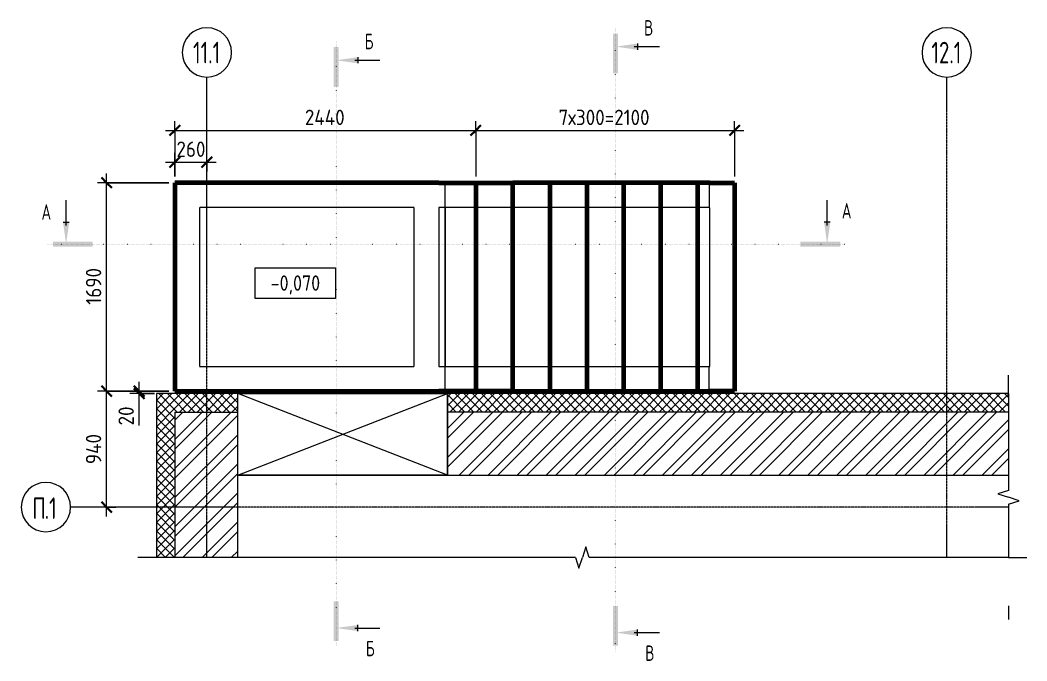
# Model space of a CAD drawing. Header units: millimetres. Extents: x 28039 to 90647, y -4005 to 79470.
# Drawn here: x 48295 to 56459, y 74148 to 79343 of the extents above; entities that cross this region are included whole.
import ezdxf

# ---------------------------------------------------------------- set-up
doc = ezdxf.new("R2010")
doc.units = ezdxf.units.MM
for name, pattern in [('01 Штриховая _4 мм_', [6, 3.5, -2.5]), ('02 Штрихпунктирная _20 мм_', [25, 20, -2.5, 0, -2.5]), ('04 Пунктир 10мм', [10, 0, -10])]:
    doc.linetypes.add(name, pattern=pattern)
for name, color, linetype, lineweight in [('AA_Dim', 7, 'Continuous', 9), ('AA_Dim-50', 7, 'Continuous', 9), ('AA_Oformlenie', 7, 'Continuous', 9), ('AA_Razrez', 7, 'Continuous', 9), ('AA_Vinoska', 7, 'Continuous', 9), ('AA_Visotnaya otmetka', 7, 'Continuous', 9), ('AF_Stena', 7, 'Continuous', 9), ('Оси', 7, 'Continuous', 9)]:
    doc.layers.add(name, color=color, linetype=linetype, lineweight=lineweight)
for name, color, linetype, lineweight, true_color in [('AF_Okno', 7, 'Continuous', 20, 0xff9d3c), ('AF_Perekritie', 7, 'Continuous', 60, 0x006a35), ('AF_Perekritie_Опалубка', 7, 'Continuous', 60, 0x006a35), ('AF_Stena_Опалубка', 7, 'Continuous', 20, 0x0063c6), ('KR_Fundament', 7, 'Continuous', 20, 0x804000)]:
    doc.layers.add(name, color=color, linetype=linetype, lineweight=lineweight, true_color=true_color)
doc.styles.add('ISOCPEUR', font='isocpeur.TTF', dxfattribs={"width": 0.7, "height": 175})
doc.styles.add('ISOCPEUR_1', font='isocpeur.TTF', dxfattribs={"width": 0.7, "height": 125})
doc.styles.add('ISOCPEUR_2', font='isocpeur.TTF', dxfattribs={"width": 0.9, "height": 125})
doc.styles.add('ISOCPEUR_3', font='isocpeur.TTF', dxfattribs={"width": 0.85, "height": 125})
doc.dimstyles.new('00_Точн_3_знака__прозр_', dxfattribs={"dimscale": 304.8, "dimtxt": 125.344371, "dimasz": 0.278871, "dimexe": 0.246063, "dimexo": 0.164042, "dimgap": 0.016404, "dimtad": 1, "dimdec": 3, "dimrnd": 0.001, "dimdsep": 46, "dimtxsty": 'ISOCPEUR_2', "dimblk1": 'OBLIQUE', "dimblk2": 'OBLIQUE', "dimsah": 1, "dimcen": 0.09, "dimdle": 0.246063, "dimazin": 0, "dimtfac": 1, "dimtdec": 4, "dimtix": 1, "dimtmove": 0, "dimatfit": 3, "dimfxl": 1, "dimtvp": 1, "dimtolj": 1, "dimtzin": 0, "dimlwd": 18, "dimlwe": 18, "dimarcsym": 2})
doc.dimstyles.new('00_Точн_3_знака__прозр__1', dxfattribs={"dimscale": 304.8, "dimtxt": 125.344371, "dimasz": 0.278871, "dimexe": 0.246063, "dimexo": 0.164042, "dimgap": 0.016404, "dimtad": 1, "dimdec": 3, "dimrnd": 0.001, "dimdsep": 46, "dimtxsty": 'ISOCPEUR_2', "dimblk1": 'OBLIQUE', "dimblk2": 'OBLIQUE', "dimsah": 1, "dimcen": 0.09, "dimdle": 0.246063, "dimazin": 0, "dimtfac": 1, "dimtdec": 4, "dimtix": 1, "dimtmove": 1, "dimatfit": 3, "dimfxl": 1, "dimtvp": 1, "dimtolj": 1, "dimtzin": 0, "dimlwd": 18, "dimlwe": 18, "dimarcsym": 2})
pattern_1 = [(45, (19809.42, 0), (-117.8655, 117.8655), []), (45, (19888, 0), (-117.8655, 117.8655), [])]
pattern_2 = [(45, (19809.425, 0), (-35.35534, 35.35534), []), (135, (19809.425, 0), (-35.35534, -35.35534), [])]

# ---------------------------------------------------------------- blocks, each defined once
blk = doc.blocks.new('231_Отверстие прямоугольное _Окно_Стена_ - Проем сущ_-3702003-План на отм_ 0_000 Опл')
at = {"layer": 'AA_Oformlenie', "lineweight": 20}
for p, q in [((-725, -330), (-725, 330)), ((-725, 330), (975, 330)), ((-725, 330), (-725, -330)), ((975, 330), (-725, 330)), ((975, 330), (-725, -330)), ((-725, 330), (975, -330)), ((975, 330), (975, -330)), ((975, 330), (975, -330)), ((975, -330), (-725, -330)), ((-725, -330), (975, -330))]:
    blk.add_line(p, q, dxfattribs=at)
at = {"layer": 'AF_Okno', "color": 7}
for p, q in [((635, 330), (-725, 330)), ((-385, -330), (975, -330))]:
    blk.add_line(p, q, dxfattribs=at)
blk = doc.blocks.new('Ktcnybwf - Лестница-3686718-План на отм_ 0_000 Опл')
at = {"layer": 'AF_Perekritie'}
for p, q in [((31880.1, 78025), (32180.1, 78025)), ((32180.1, 78025), (32480.1, 78025)), ((32180.1, 78025), (32180.1, 76335)), ((34080.1, 78025), (32480.1, 78025)), ((32480.1, 76335), (32480.1, 78025)), ((32780.1, 78025), (32780.1, 76335)), ((33080.1, 78025), (33080.1, 76335)), ((33380.1, 78025), (33380.1, 76335)), ((33680.1, 78025), (33680.1, 76335)), ((33980.1, 78025), (33980.1, 76335)), ((34080.1, 78025), (34280.1, 78025)), ((34280.1, 78025), (34280.1, 76335)), ((32180.1, 76335), (31880.1, 76335)), ((32480.1, 76335), (32180.1, 76335)), ((32480.1, 76335), (34080.1, 76335)), ((34280.1, 76335), (34080.1, 76335))]:
    blk.add_line(p, q, dxfattribs=at)
blk = doc.blocks.new('011_ЛинияОбрыва _ЭлУзла_Линия_ - Тип 1-3687774-План на отм_ 0_000 Опл')
at = {"layer": 'AA_Oformlenie'}
for p, q in [((0, 0), (785, 0)), ((896.3, 0), (1328.5, 0))]:
    blk.add_line(p, q, dxfattribs=at)
blk = doc.blocks.new('011_ЛинияОбрыва _ЭлУзла_Линия_ - Тип 1-3687814-План на отм_ 0_000 Опл')
at = {"layer": 'AA_Oformlenie'}
for p, q in [((0, 0), (3400, 0)), ((3511.3, 0), (6910, 0))]:
    blk.add_line(p, q, dxfattribs=at)
blk = doc.blocks.new('Ось сетки - d_4мм-2765513-План на отм_ 0_000 Опл')
at = {"layer": 'Оси', "color": 12, "true_color": 0xc80000}
for start, end in [(360, 180), (360, 180), (180, 360), (180, 360)]:
    blk.add_arc((0, 0), 4, start, end, dxfattribs=at)
blk = doc.blocks.new('Разрез - Номер узла_ сзади-394133-План на отм_ 0_000 Опл')
at = {"layer": 'AA_Razrez'}
for points in [[(7.33, 0.4), (7.33, -0.39), (0.87, -0.39), (0.87, 0.4)], [(3.5, -3.53), (2.5, -3.53), (3, 0)]]:
    blk.add_hatch(color=256, dxfattribs=at).paths.add_polyline_path(points)
for p, q in [((3, -3), (3, -7.1)), ((2.5, -3.53), (3.5, -3.53))]:
    blk.add_line(p, q, dxfattribs=at)
blk = doc.blocks.new('Разрез - Номер узла_ спереди-394134-План на отм_ 0_000 Опл')
at = {"layer": 'AA_Razrez'}
for points in [[(7.33, 0.4), (7.33, -0.39), (0.87, -0.39), (0.87, 0.4)], [(3.5, -3.53), (2.5, -3.53), (3, 0)]]:
    blk.add_hatch(color=256, dxfattribs=at).paths.add_polyline_path(points)
for p, q in [((3, -3), (3, -7.1)), ((2.5, -3.53), (3.5, -3.53))]:
    blk.add_line(p, q, dxfattribs=at)
blk = doc.blocks.new('DIMBLOCK20-План на отм_ 0_000 Опл')
at = {"layer": 'AA_Dim-50', "color": 30, "lineweight": 30, "true_color": 0xff8000, "transparency": 16777216}
for p, q in [((48996, 76335), (48953.5, 76377.5)), ((48996, 76335), (49038.5, 76292.5)), ((48996, 75395), (48953.5, 75437.5)), ((48996, 75395), (49038.5, 75352.5))]:
    blk.add_line(p, q, dxfattribs=at)
at = {"layer": 'AA_Dim-50', "color": 30, "lineweight": 18, "true_color": 0xff8000, "transparency": 16777216}
for p, q in [((49499.5, 76335), (48921, 76335)), ((48996, 75320), (48996, 76335)), ((48996, 76335), (49499.5, 76335)), ((48985.9, 75395), (49071, 75395)), ((48996, 75395), (48985.9, 75395))]:
    blk.add_line(p, q, dxfattribs=at)
at = {"layer": 'AA_Dim-50', "color": 0, "lineweight": 18, "transparency": 16777216, "insert": (48828.1, 75743.2), "char_height": 125, "width": 292.313, "attachment_point": 1, "rotation": 90, "line_spacing_factor": 1.135194, "style": 'ISOCPEUR_2'}
blk.add_mtext('940', dxfattribs=at)
blk = doc.blocks.new('_Oblique')
at = {"color": 0, "linetype": 'ByBlock', "lineweight": -2}
blk.add_line((-0.5, -0.5), (0.5, 0.5), dxfattribs=at)
blk = doc.blocks.new('DIMBLOCK21-План на отм_ 0_000 Опл')
at = {"layer": 'AA_Dim-50', "color": 30, "lineweight": 30, "true_color": 0xff8000, "transparency": 16777216}
for p, q in [((48996, 78025), (48953.5, 78067.5)), ((48996, 78025), (49038.5, 77982.5)), ((48996, 76335), (48953.5, 76377.5)), ((48996, 76335), (49038.5, 76292.5))]:
    blk.add_line(p, q, dxfattribs=at)
at = {"layer": 'AA_Dim-50', "color": 30, "lineweight": 18, "true_color": 0xff8000, "transparency": 16777216}
for p, q in [((48996, 76335), (48996, 78100)), ((49499.5, 78025), (48921, 78025)), ((48996, 78025), (49499.5, 78025)), ((49499.5, 76335), (48921, 76335)), ((48996, 76335), (49499.5, 76335))]:
    blk.add_line(p, q, dxfattribs=at)
at = {"layer": 'AA_Dim-50', "color": 0, "lineweight": 18, "transparency": 16777216, "insert": (48828.1, 77035.7), "char_height": 125, "width": 346.234, "attachment_point": 1, "rotation": 90, "line_spacing_factor": 1.135194, "style": 'ISOCPEUR_2'}
blk.add_mtext('1690', dxfattribs=at)
blk = doc.blocks.new('DIMBLOCK22-План на отм_ 0_000 Опл')
at = {"layer": 'AA_Dim-50', "color": 30, "lineweight": 18, "true_color": 0xff8000, "transparency": 16777216}
for p, q in [((49549.5, 78449.3), (49549.5, 78524.3)), ((51989.5, 78449.3), (51989.5, 78524.3)), ((49474.5, 78449.3), (51989.5, 78449.3)), ((49549.5, 78449.3), (49549.5, 78075)), ((51989.5, 78449.3), (51989.5, 78075))]:
    blk.add_line(p, q, dxfattribs=at)
at = {"layer": 'AA_Dim-50', "color": 30, "lineweight": 30, "true_color": 0xff8000, "transparency": 16777216}
for p, q in [((49549.5, 78449.3), (49592, 78491.8)), ((51989.5, 78449.3), (52032, 78491.8)), ((49549.5, 78449.3), (49507, 78406.8)), ((51989.5, 78449.3), (51947, 78406.8))]:
    blk.add_line(p, q, dxfattribs=at)
at = {"layer": 'AA_Dim-50', "color": 0, "lineweight": 18, "transparency": 16777216, "insert": (50603.9, 78617.1), "char_height": 125, "width": 397.318, "attachment_point": 1, "line_spacing_factor": 1.135194, "style": 'ISOCPEUR_2'}
blk.add_mtext('2440', dxfattribs=at)
blk = doc.blocks.new('_None')
blk = doc.blocks.new('DIMBLOCK23-План на отм_ 0_000 Опл')
at = {"layer": 'AA_Dim-50', "color": 30, "lineweight": 18, "true_color": 0xff8000, "transparency": 16777216}
for p, q in [((51989.5, 78449.3), (51989.5, 78524.3)), ((54089.5, 78449.3), (54089.5, 78524.3)), ((51989.5, 78449.3), (54164.5, 78449.3)), ((51989.5, 78449.3), (51989.5, 78075)), ((54089.5, 78449.3), (54089.5, 78075))]:
    blk.add_line(p, q, dxfattribs=at)
at = {"layer": 'AA_Dim-50', "color": 30, "lineweight": 30, "true_color": 0xff8000, "transparency": 16777216}
for p, q in [((51989.5, 78449.3), (52032, 78491.8)), ((54089.5, 78449.3), (54132, 78491.8)), ((51989.5, 78449.3), (51947, 78406.8)), ((54089.5, 78449.3), (54047, 78406.8))]:
    blk.add_line(p, q, dxfattribs=at)
at = {"layer": 'AA_Dim-50', "color": 0, "lineweight": 18, "transparency": 16777216, "insert": (52661.1, 78617.1), "char_height": 125, "width": 908.155, "attachment_point": 1, "line_spacing_factor": 1.135194, "style": 'ISOCPEUR_2'}
blk.add_mtext('7х300=2100', dxfattribs=at)
blk = doc.blocks.new('DIMBLOCK24-План на отм_ 0_000 Опл')
at = {"layer": 'AA_Dim-50', "color": 30, "lineweight": 18, "true_color": 0xff8000, "transparency": 16777216}
for p, q in [((49549.5, 78075), (49549.5, 78266.1)), ((49474.5, 78191.1), (49884.5, 78191.1)), ((49549.5, 78191.1), (49549.5, 78075)), ((49809.5, 78201.2), (49809.5, 78116.1)), ((49809.5, 78191.1), (49809.5, 78201.2))]:
    blk.add_line(p, q, dxfattribs=at)
at = {"layer": 'AA_Dim-50', "color": 30, "lineweight": 30, "true_color": 0xff8000, "transparency": 16777216}
for p, q in [((49549.5, 78191.1), (49592, 78233.6)), ((49809.5, 78191.1), (49852, 78233.6)), ((49549.5, 78191.1), (49507, 78148.6)), ((49809.5, 78191.1), (49767, 78148.6))]:
    blk.add_line(p, q, dxfattribs=at)
at = {"layer": 'AA_Dim-50', "color": 0, "lineweight": 18, "transparency": 16777216, "insert": (49562.4, 78358.9), "char_height": 125, "width": 280.961, "attachment_point": 1, "line_spacing_factor": 1.135194, "style": 'ISOCPEUR_2'}
blk.add_mtext('260', dxfattribs=at)
blk = doc.blocks.new('DIMBLOCK25-План на отм_ 0_000 Опл')
at = {"layer": 'AA_Dim-50', "color": 30, "lineweight": 30, "true_color": 0xff8000, "transparency": 16777216}
for p, q in [((49260.3, 76335), (49217.8, 76377.5)), ((49260.3, 76315), (49217.8, 76357.5)), ((49260.3, 76335), (49302.8, 76292.5)), ((49260.3, 76315), (49302.8, 76272.5))]:
    blk.add_line(p, q, dxfattribs=at)
at = {"layer": 'AA_Dim-50', "color": 30, "lineweight": 18, "true_color": 0xff8000, "transparency": 16777216}
for p, q in [((49260.3, 76240), (49260.3, 76410)), ((49499.5, 76335), (49185.3, 76335)), ((49384.4, 76315), (49185.3, 76315)), ((49260.3, 76335), (49499.5, 76335)), ((49260.3, 76263.1), (49260.3, 76325)), ((49260.3, 76315), (49384.4, 76315)), ((49260.3, 76057), (49260.3, 76263.1))]:
    blk.add_line(p, q, dxfattribs=at)
at = {"layer": 'AA_Dim-50', "color": 0, "lineweight": 18, "transparency": 16777216, "insert": (49092.5, 76057), "char_height": 125, "width": 187.307, "attachment_point": 1, "rotation": 90, "line_spacing_factor": 1.135194, "style": 'ISOCPEUR_2'}
blk.add_mtext('20', dxfattribs=at)
blk = doc.blocks.new('Высотные отметки - Рамка вверх-400294-План на отм_ 0_000 Опл')
at = {"layer": 'AA_Vinoska'}
for p, q in [((-13, 0), (-13, 5)), ((-13, 5), (0, 5)), ((0, 5), (0, 0)), ((0, 0), (-13, 0))]:
    blk.add_line(p, q, dxfattribs=at)

msp = doc.modelspace()

# ---------------------------------------------------------------- hatches: boundary and pattern name
at = {"layer": 'AF_Stena'}
h = msp.add_hatch(dxfattribs=at)
h.set_pattern_fill('FP_2', color=256, style=0, pattern_type=2)
h.set_pattern_definition(pattern_2)
h.paths.add_polyline_path([(49549.4863, 74986.5267), (49549.4863, 76315), (49399.4863, 76315), (49399.4863, 74986.5267), (49435.4405, 74986.5267)])
h = msp.add_hatch(dxfattribs=at)
h.set_pattern_fill('FP_2', color=256, style=0, pattern_type=2)
h.set_pattern_definition(pattern_2)
h.paths.add_polyline_path([(56309.4863, 76165), (56309.4863, 76315), (51759.4863, 76315), (51759.4863, 76165), (52815.3714, 76165)])
h.paths.add_polyline_path([(49549.4863, 76165), (50059.4863, 76165), (50059.4863, 76315), (49549.4863, 76315)])
h = msp.add_hatch(dxfattribs=at)
h.set_pattern_fill('FP_1', color=256, style=0, pattern_type=2)
h.set_pattern_definition(pattern_1)
h.paths.add_polyline_path([(50059.4863, 74986.5267), (50059.4863, 76165), (49549.4863, 76165), (49549.4863, 74986.5267)])
h = msp.add_hatch(dxfattribs=at)
h.set_pattern_fill('FP_1', color=256, style=0, pattern_type=2)
h.set_pattern_definition(pattern_1)
h.paths.add_polyline_path([(52815.3714, 75655), (56309.4863, 75655), (56309.4863, 76165), (51759.4863, 76165), (51759.4863, 75655)])

# ---------------------------------------------------------------- linework, layer by layer
at = {"layer": 'AA_Razrez', "color": 7, "linetype": '04 Пунктир 10мм', "true_color": 0xffffff}
for p, q in [((53123.9646, 74227.2376), (53123.9646, 79278.1261)), ((50857.9987, 79167.8203), (50857.9987, 74264.7907)), ((48517.7984, 77527.6754), (54990.0198, 77527.6754))]:
    msp.add_line(p, q, dxfattribs=at)
at = {"layer": 'AA_Vinoska'}
for p, q in [((56309.4863, 76315), (56309.4863, 76465)), ((56309.4863, 75530), (56222.8838, 75502.5)), ((56222.8838, 75502.5), (56309.4863, 75475)), ((56396.1365, 75446.8457), (56309.4863, 75475)), ((56309.4863, 75418.6913), (56396.1365, 75446.8457)), ((52881.9863, 75073.1293), (52854.4863, 74986.5267)), ((52909.4863, 74986.5267), (52881.9863, 75073.1293)), ((49399.4863, 74986.5267), (49249.4863, 74986.5267)), ((52798.1777, 74986.5267), (52826.332, 74899.8766)), ((52826.332, 74899.8766), (52854.4863, 74986.5267)), ((56309.4863, 74986.5267), (56459.4863, 74986.5267)), ((56309.4863, 74594.6639), (56309.4863, 74485))]:
    msp.add_line(p, q, dxfattribs=at)
at = {"layer": 'AF_Perekritie_Опалубка'}
for p, q in [((51689.4863, 78025), (49549.4863, 78025)), ((49549.4863, 78025), (49549.4863, 76335)), ((49549.4863, 76335), (51689.4863, 76335))]:
    msp.add_line(p, q, dxfattribs=at)
at = {"layer": 'AF_Stena', "linetype": '01 Штриховая _4 мм_', "lineweight": 20}
for p, q in [((51742.2727, 77825), (51742.2727, 78025)), ((53882.2727, 78025), (53882.2727, 77825)), ((53889.4863, 78025), (53889.4863, 78024.5)), ((54089.4863, 78024.5), (53889.4863, 78024.5)), ((49749.4863, 77825), (49749.4863, 76535)), ((51489.4863, 77825), (49749.4863, 77825)), ((51489.4863, 76535), (51489.4863, 77825)), ((51742.2727, 77825), (51689.4863, 77825)), ((53882.2727, 77825), (51742.2727, 77825)), ((53889.4863, 77825), (53882.2727, 77825)), ((53889.4863, 76535), (53889.4863, 77825)), ((49749.4863, 76535), (51489.4863, 76535)), ((51689.4863, 76535), (51742.2727, 76535)), ((51742.2727, 76535), (53882.2727, 76535)), ((51742.2727, 76335), (51742.2727, 76535)), ((53882.2727, 76535), (53889.4863, 76535)), ((53882.2727, 76335), (53882.2727, 76535)), ((53889.4863, 76335.5), (53889.4863, 76335)), ((54089.4863, 76335.5), (53889.4863, 76335.5))]:
    msp.add_line(p, q, dxfattribs=at)
at = {"layer": 'AF_Stena_Опалубка'}
for p, q in [((49549.4863, 76335), (49549.4863, 78025)), ((49749.4863, 78025), (49549.4863, 78025)), ((49749.4863, 78025), (51689.4863, 78025)), ((51689.4863, 78025), (51742.2727, 78025)), ((51742.2727, 78025), (53882.2727, 78025)), ((53882.2727, 78025), (53889.4863, 78025)), ((54089.4863, 78024.5), (54089.4863, 76335.5)), ((51689.4863, 77825), (51689.4863, 76535)), ((50059.4863, 76315), (49399.4863, 76315)), ((49399.4863, 76315), (49399.4863, 74986.5267)), ((49549.4863, 76335), (49749.4863, 76335)), ((51689.4863, 76335), (49749.4863, 76335)), ((50059.4863, 74986.5267), (50059.4863, 76315)), ((50059.4863, 75655), (50059.4863, 76315)), ((50059.4863, 76315), (51759.4863, 76315)), ((51742.2727, 76335), (51689.4863, 76335)), ((53882.2727, 76335), (51742.2727, 76335)), ((56309.4863, 76315), (51759.4863, 76315)), ((51759.4863, 76315), (51759.4863, 75655)), ((53889.4863, 76335), (53882.2727, 76335)), ((51759.4863, 75655), (50059.4863, 75655)), ((51759.4863, 75655), (56309.4863, 75655))]:
    msp.add_line(p, q, dxfattribs=at)
at = {"layer": 'AF_Stena_Опалубка', "color": 7}
for p, q in [((49549.4863, 76165), (49549.4863, 74986.5267)), ((49549.4863, 76165), (50059.4863, 76165)), ((56309.4863, 76165), (51759.4863, 76165))]:
    msp.add_line(p, q, dxfattribs=at)
at = {"layer": 'KR_Fundament', "color": 7, "linetype": '01 Штриховая _4 мм_', "lineweight": 9}
for p, q in [((51489.4863, 77825), (49749.4863, 77825)), ((49749.4863, 77825), (49749.4863, 76535)), ((51489.4863, 76535), (51489.4863, 77825)), ((51742.2727, 77825), (51689.4863, 77825)), ((53889.4863, 77825), (51742.2727, 77825)), ((51742.2727, 77825), (51742.2727, 76535)), ((51742.2727, 76535), (51742.2727, 77825)), ((53889.4863, 76535), (53889.4863, 77825)), ((49749.4863, 76535), (51489.4863, 76535)), ((51689.4863, 76535), (51742.2727, 76535)), ((51742.2727, 76535), (53889.4863, 76535))]:
    msp.add_line(p, q, dxfattribs=at)
at = {"layer": 'KR_Fundament'}
msp.add_line((51689.4863, 77825), (51689.4863, 76535), dxfattribs=at)
at = {"layer": 'Оси'}
for p, q in [((49809.4863, 77209.2646), (49809.4863, 78881.2933)), ((55809.4863, 78631.2933), (55809.4863, 78881.2933)), ((50016.2472, 75395), (48703.7946, 75395)), ((56309.4863, 75395), (56059.4863, 75395)), ((49809.4863, 74986.5267), (49809.4863, 75236.5267)), ((55809.4863, 74986.5267), (55809.4863, 75236.5267))]:
    msp.add_line(p, q, dxfattribs=at)
at = {"layer": 'Оси', "linetype": '02 Штрихпунктирная _20 мм_'}
for p, q in [((55809.4863, 75236.5267), (55809.4863, 78631.2933)), ((49809.4863, 75236.5267), (49809.4863, 77209.2646)), ((56059.4863, 75395), (50016.2472, 75395))]:
    msp.add_line(p, q, dxfattribs=at)

# ---------------------------------------------------------------- block references
at = {"layer": 'AA_Oformlenie'}
for name, p, rotation in [('011_ЛинияОбрыва _ЭлУзла_Линия_ - Тип 1-3687774-План на отм_ 0_000 Опл', (56309.4863, 76315), 269.9999999999998), ('011_ЛинияОбрыва _ЭлУзла_Линия_ - Тип 1-3687814-План на отм_ 0_000 Опл', (56309.4863, 74986.5267), 180)]:
    msp.add_blockref(name, p, dxfattribs=dict(at, rotation=rotation))
at = {"layer": 'AA_Razrez', "extrusion": (0, 0, -1), "xscale": 49.99999999999998, "yscale": 49.99999999999998, "zscale": 49.99999999999998}
for p, rotation in [((-53123.9646, 79278.1261), 270.0000000000002), ((-50857.9987, 79167.8203), 270.0000000000003), ((-48517.7984, 77527.6754), 180)]:
    msp.add_blockref('Разрез - Номер узла_ сзади-394133-План на отм_ 0_000 Опл', p, dxfattribs=dict(at, rotation=rotation))
at = {"layer": 'AA_Razrez', "xscale": 49.99999999999998, "yscale": 49.99999999999998, "zscale": 49.99999999999998}
for p, rotation in [((54990.0198, 77527.6754), 180), ((50857.9987, 74264.7907), 89.99999999999947), ((53123.9646, 74227.2376), 90)]:
    msp.add_blockref('Разрез - Номер узла_ спереди-394134-План на отм_ 0_000 Опл', p, dxfattribs=dict(at, rotation=rotation))
at = {"layer": 'AA_Vinoska', "xscale": 49.99999999999998, "yscale": 49.99999999999998, "zscale": 49.99999999999998}
msp.add_blockref('Высотные отметки - Рамка вверх-400294-План на отм_ 0_000 Опл', (50851.593, 77086.1461), dxfattribs=at)
at = {"layer": 'AF_Okno', "color": 7, "rotation": 180}
msp.add_blockref('231_Отверстие прямоугольное _Окно_Стена_ - Проем сущ_-3702003-План на отм_ 0_000 Опл', (51034.4863, 75985), dxfattribs=at)
at = {"layer": 'AF_Perekritie_Опалубка'}
msp.add_blockref('Ktcnybwf - Лестница-3686718-План на отм_ 0_000 Опл', (19809.4247, 0), dxfattribs=at)
at = {"layer": 'Оси', "color": 12, "true_color": 0xc80000, "xscale": 49.99999999999998, "yscale": 49.99999999999998, "zscale": 49.99999999999998}
for p in [(49809.4863, 79081.2933), (55809.4863, 79081.2933)]:
    msp.add_blockref('Ось сетки - d_4мм-2765513-План на отм_ 0_000 Опл', p, dxfattribs=at)
at = {"layer": 'Оси', "color": 12, "true_color": 0xc80000, "xscale": 49.99999999999998, "yscale": 49.99999999999998, "zscale": 49.99999999999998, "rotation": 89.9999999999998}
msp.add_blockref('Ось сетки - d_4мм-2765513-План на отм_ 0_000 Опл', (48503.7946, 75395), dxfattribs=at)

# ---------------------------------------------------------------- texts
at = {"layer": 'AA_Razrez', "char_height": 125, "attachment_point": 1, "style": 'ISOCPEUR_1'}
for s, insert, width in [('\\fISOCPEUR|b0|i0|c204|p34|;\\W.7;В', (53355.1711, 79342.8568), 84.177187), ('\\fISOCPEUR|b0|i0|c204|p34|;\\W.7;Б', (51089.2052, 79232.5509), 84.177187), ('\\fISOCPEUR|b0|i0|c204|p34|;\\W.7;А', (48467.9521, 77850.2412), 95.400812), ('\\fISOCPEUR|b0|i0|c204|p34|;\\W.7;А', (54958.666, 77859.8283), 95.400812), ('\\fISOCPEUR|b0|i0|c204|p34|;\\W.7;Б', (51098.7923, 74311.0288), 84.177187), ('\\fISOCPEUR|b0|i0|c204|p34|;\\W.7;В', (53364.7582, 74273.4757), 84.177187)]:
    msp.add_mtext(s, dxfattribs=dict(at, insert=insert, width=width))
at = {"layer": 'AA_Visotnaya otmetka', "color": 7, "true_color": 0xffffff, "insert": (50326.6769, 77273.986), "char_height": 125, "width": 479.798668, "attachment_point": 1, "line_spacing_factor": 1.135194, "style": 'ISOCPEUR_3'}
msp.add_mtext('-0,070', dxfattribs=at)
at = {"layer": 'Оси', "char_height": 175, "attachment_point": 1, "style": 'ISOCPEUR'}
for s, insert, width in [('11.1', (49697.246, 79167.5236), 272.172906), ('12.1', (55685.521, 79167.5236), 300.231969), ('\\fISOCPEUR|b0|i0|c204|p34|;\\W.7;П', (48394.181, 75473.5763), 120.653969), ('.1', (48493.7305, 75473.5763), 120.653969)]:
    msp.add_mtext(s, dxfattribs=dict(at, insert=insert, width=width))

# ---------------------------------------------------------------- dimensions: what is measured, and where the dimension line sits
at = {"layer": 'AA_Dim', "color": 30, "lineweight": 18, "true_color": 0xff8000}
for base, p1, p2, text, override, picture, middle in [((51989.4863, 78449.2535), (49549.4863, 78025), (51989.4863, 78025), '2440', {"dimpost": '<>', "dimblk1": 'None', "dimblk2": 'None', "dimsah": 1, "dimfxl": 2440}, 'DIMBLOCK22-План на отм_ 0_000 Опл', (50769.4863, 78516.7535)), ((54089.4863, 78449.2535), (51989.4863, 78025), (54089.4863, 78025), '7х300=2100', {"dimpost": '<>', "dimblk1": 'None', "dimblk2": 'None', "dimsah": 1, "dimfxl": 2100}, 'DIMBLOCK23-План на отм_ 0_000 Опл', (53039.4863, 78516.7535))]:
    dim = msp.add_linear_dim(base=base, p1=p1, p2=p2, text=text, dimstyle='00_Точн_3_знака__прозр_', override=override, dxfattribs=at)
    dim.commit()
    dim.dimension.update_dxf_attribs({"geometry": picture, "text_midpoint": middle})
dim = msp.add_linear_dim(base=(49809.4863, 78191.0596), p1=(49549.4863, 78025), p2=(49809.4863, 78251.1637), dimstyle='00_Точн_3_знака__прозр_', override={"dimpost": '<>', "dimfxl": 344.601259}, dxfattribs=at)
dim.commit()
dim.dimension.update_dxf_attribs({"geometry": 'DIMBLOCK24-План на отм_ 0_000 Опл', "text_midpoint": (49679.4863, 78258.5596)})
for base, p1, p2, override, picture, middle in [((48995.9664, 78025), (49549.4863, 76335), (49549.4863, 78025), {"dimpost": '<>', "dimfxl": 1690}, 'DIMBLOCK21-План на отм_ 0_000 Опл', (48928.4664, 77180)), ((48995.9664, 76335), (48935.8623, 75395), (49549.4863, 76335), {"dimpost": '<>', "dimfxl": 1122.557105}, 'DIMBLOCK20-План на отм_ 0_000 Опл', (48928.4664, 75865))]:
    dim = msp.add_linear_dim(base=base, p1=p1, p2=p2, angle=90, dimstyle='00_Точн_3_знака__прозр_', override=override, dxfattribs=at)
    dim.commit()
    dim.dimension.update_dxf_attribs({"geometry": picture, "text_midpoint": middle})
dim = msp.add_linear_dim(base=(49260.3254, 76335), p1=(49434.4373, 76315), p2=(49549.4863, 76335), angle=90, dimstyle='00_Точн_3_знака__прозр__1', override={"dimpost": '<>', "dimfxl": 116.774514}, dxfattribs=at)
dim.commit()
dim.dimension.update_dxf_attribs({"geometry": 'DIMBLOCK25-План на отм_ 0_000 Опл', "text_midpoint": (49175.819, 76150.6797), "dimtype": 160, "text_rotation": 90})

doc.saveas('drawing.dxf')
